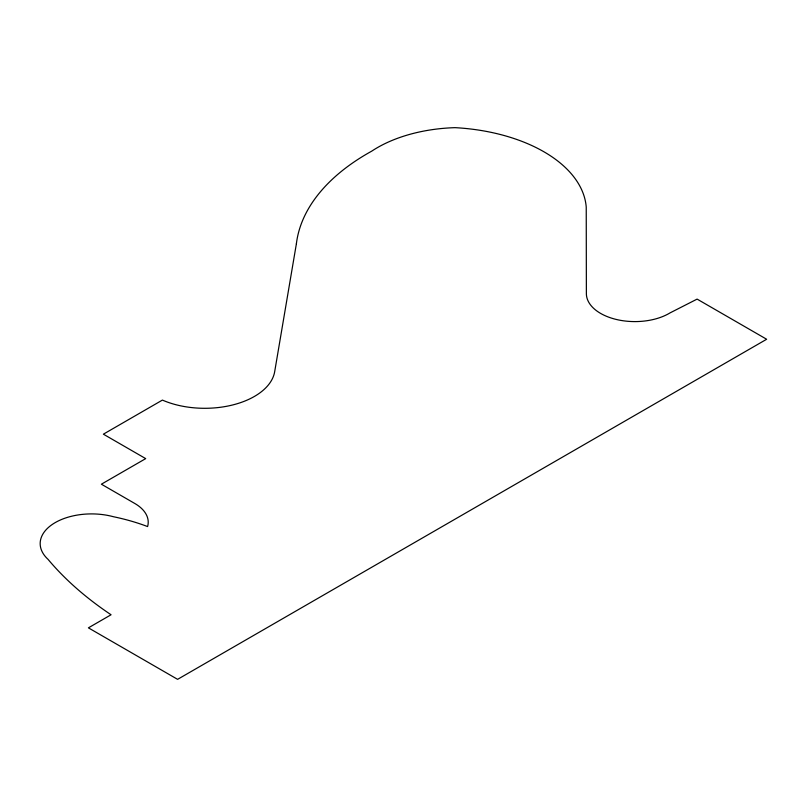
<?xml version="1.0" encoding="UTF-8"?>
<svg xmlns="http://www.w3.org/2000/svg" width="807" height="807" viewBox="0 0 807 807"><rect width="100%" height="100%" fill="white"/><g stroke="black" fill="none" stroke-linecap="round" stroke-linejoin="round"><path stroke-width="1.21" d="M296.381 243.815L274.673 371.704A70.239 40.552 0 0 1 232.951 404.892A70.239 40.552 0 0 1 162.409 400.09L103.377 434.176L145.704 458.618L101.389 484.2L134.456 503.286A45.888 26.49 0 0 1 147.59 526.567A160.815 92.845 0 0 0 113.384 516.712A51.386 29.667 0 0 0 53.08 523.914A51.386 29.667 0 0 0 48.047 559.352A438.665 253.257 0 0 0 111.063 614.763L88.407 627.846L177.601 679.343L766.65 339.253L697.107 299.104L670.042 312.894A48.511 28.003 0 0 1 616.911 319.602A48.511 28.003 0 0 1 586.376 293.617L586.235 207.127A144.917 83.666 0 0 0 455.037 127.657A118.649 68.504 0 0 0 371.724 151.151A245.681 141.84 0 0 0 296.381 243.815"/></g></svg>
